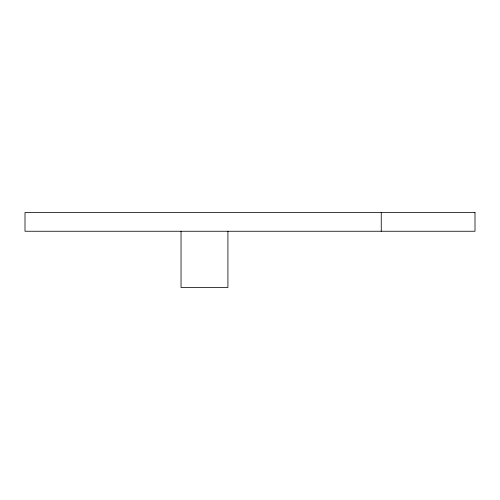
<?xml version="1.0" encoding="UTF-8"?>
<svg xmlns="http://www.w3.org/2000/svg" width="500" height="500" viewBox="0 0 500 500"><rect width="100%" height="100%" fill="white"/><g stroke="black" fill="none" stroke-linecap="round" stroke-linejoin="round"><path stroke-width="0.75" d="M381.25 212.5L381.25 231.25M227.919 231.25L227.919 287.5L181.044 287.5L181.044 231.25M475 212.5L25 212.5L25 231.25L475 231.25L475 212.5"/></g></svg>
